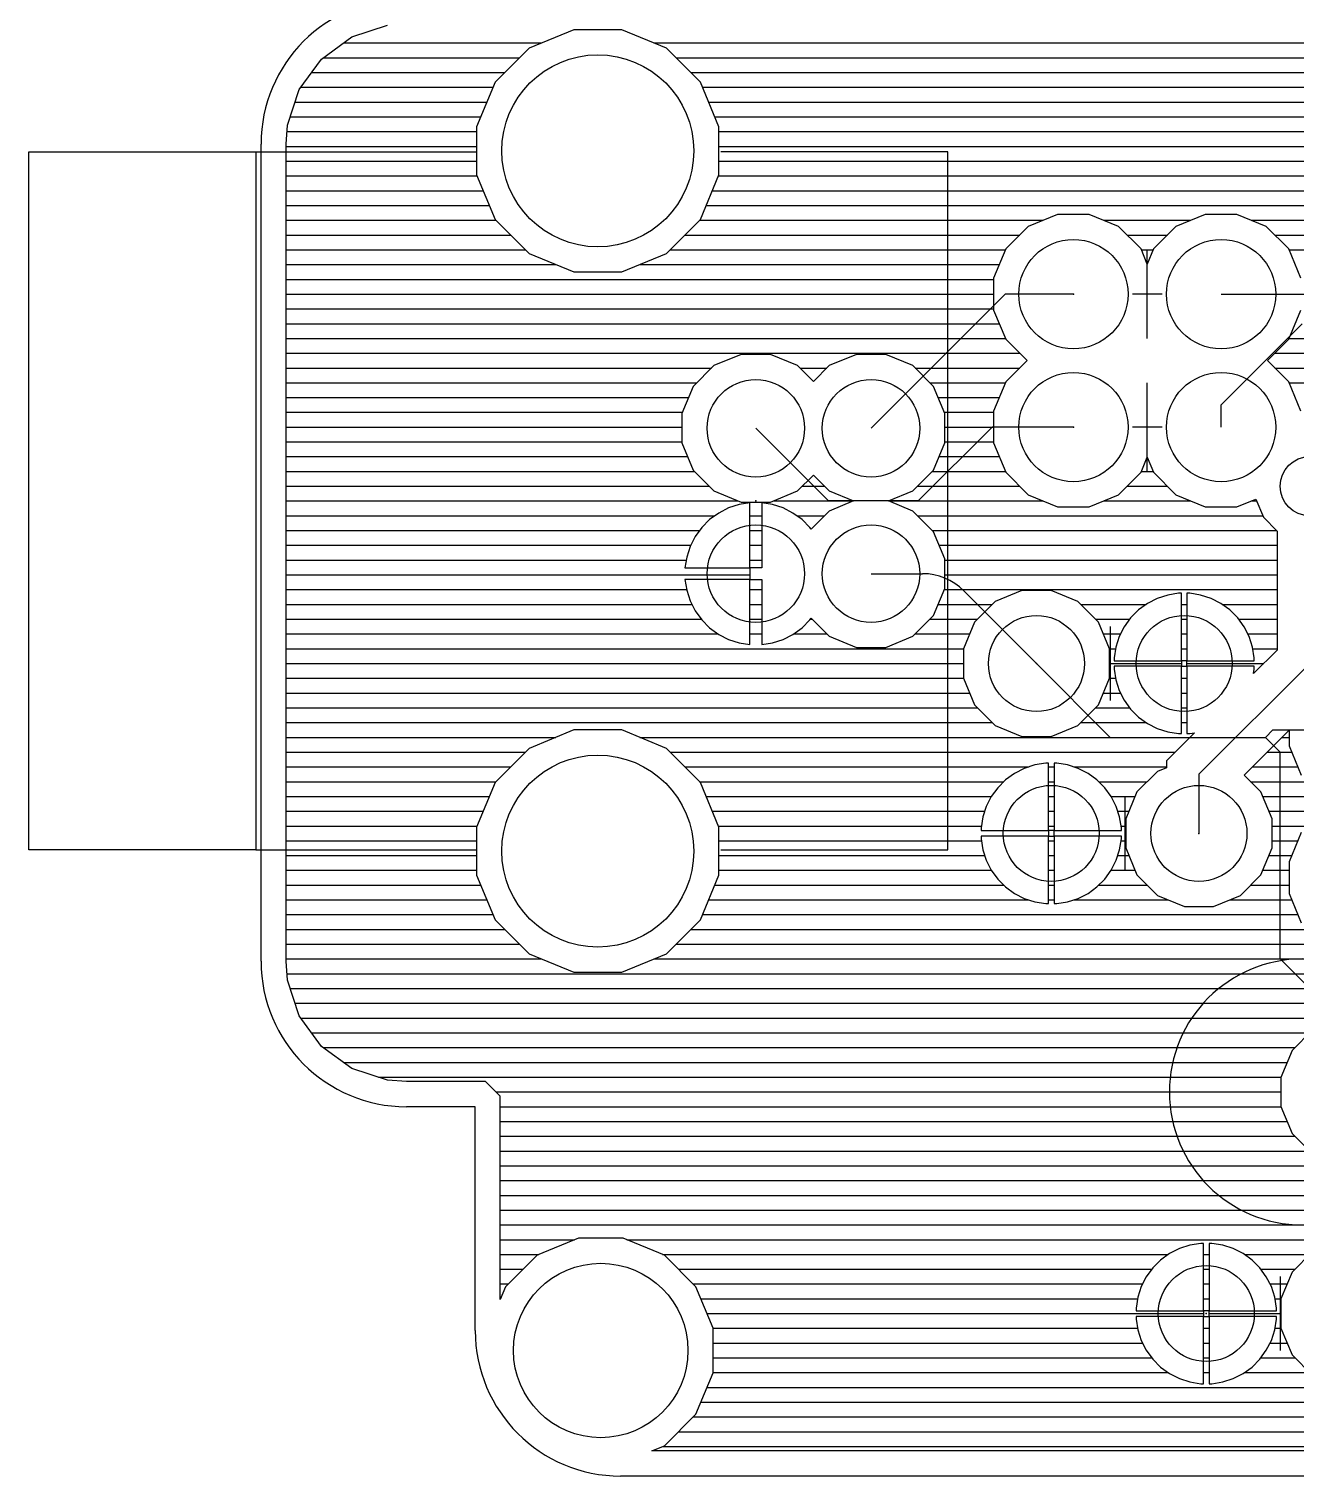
# Model space of a CAD drawing. Extents: x -0.2 to 61.7, y 0 to 38.1.
# Drawn here: x -0.18 to 21.59, y 0 to 24.88 of the extents above; entities that cross this region are included whole.
import ezdxf

# ---------------------------------------------------------------- set-up
doc = ezdxf.new("R2010")
doc.units = 0
for name, color, linetype in [('1', 22, 'CONTINUOUS'), ('16', 175, 'CONTINUOUS'), ('17', 82, 'CONTINUOUS'), ('18', 82, 'CONTINUOUS'), ('20', 7, 'CONTINUOUS'), ('21', 7, 'CONTINUOUS'), ('23', 7, 'CONTINUOUS'), ('51', 53, 'CONTINUOUS')]:
    doc.layers.add(name, color=color, linetype=linetype)

# ---------------------------------------------------------------- blocks, each defined once
blk = doc.blocks.new('ROUNDP')
blk.add_circle((0, 0), 0.5)
blk = doc.blocks.new('ROUNDV')
blk.add_circle((0, 0), 0.5)

msp = doc.modelspace()

# ---------------------------------------------------------------- linework, layer by layer
at = {"layer": '1'}
for p, q in [((16.6062, 20.32), (14.3002, 18.014)), ((17.78, 20.32), (16.6062, 20.32)), ((20.32, 20.32), (22.606, 20.32)), ((20.32, 18.415), (21.717, 19.812)), ((20.32, 18.034), (20.32, 18.415)), ((13.569, 16.764), (12.319, 18.014)), ((16.383, 18.034), (15.113, 16.764)), ((17.78, 18.034), (16.383, 18.034)), ((15.113, 16.764), (13.569, 16.764)), ((14.3002, 15.514), (15.1868, 15.514)), ((15.8939, 15.2211), (17.145, 13.97)), ((17.145, 13.97), (18.415, 12.7)), ((18.415, 12.7), (21.082, 12.7)), ((21.082, 12.7), (21.209, 12.827)), ((21.336, 12.446), (21.082, 12.7)), ((21.209, 12.827), (22.86, 12.827)), ((21.336, 8.89), (21.336, 12.446)), ((21.844, 8.382), (21.336, 8.89))]:
    msp.add_line(p, q, dxfattribs=at)
msp.add_arc((15.1868, 14.514), 1, 44.9999, 89.9999, dxfattribs=at)
at = {"layer": '16'}
for p, q in [((5.3711, 24.7428), (5.9865, 24.9427)), ((4.8476, 24.3624), (5.3711, 24.7428)), ((5.2268, 24.638), (8.635, 24.638)), ((9.1869, 24.8666), (8.4214, 24.5495)), ((10.0155, 24.8666), (9.1869, 24.8666)), ((10.781, 24.5495), (10.0155, 24.8666)), ((10.5674, 24.638), (33.6042, 24.638)), ((4.8772, 24.384), (8.2559, 24.384)), ((8.4214, 24.5495), (7.8355, 23.9636)), ((11.3669, 23.9636), (10.781, 24.5495)), ((10.9465, 24.384), (33.6042, 24.384)), ((4.4672, 23.8389), (4.8476, 24.3624)), ((4.6787, 24.13), (8.0019, 24.13)), ((7.8355, 23.9636), (7.5184, 23.1981)), ((11.2005, 24.13), (33.6042, 24.13)), ((11.684, 23.1981), (11.3669, 23.9636)), ((4.2673, 23.2235), (4.4672, 23.8389)), ((4.4941, 23.876), (7.7992, 23.876)), ((11.4032, 23.876), (33.6042, 23.876)), ((4.3967, 23.622), (7.694, 23.622)), ((11.5084, 23.622), (33.6042, 23.622)), ((4.2418, 22.9), (4.2673, 23.2235)), ((4.3142, 23.368), (7.5888, 23.368)), ((7.5184, 23.1981), (7.5184, 22.3695)), ((11.6136, 23.368), (33.6042, 23.368)), ((11.684, 22.3695), (11.684, 23.1981)), ((4.2418, 8.85), (4.2418, 22.9)), ((4.2586, 23.114), (7.5184, 23.114)), ((11.684, 23.114), (33.6042, 23.114)), ((4.2418, 22.86), (7.5184, 22.86)), ((11.684, 22.86), (33.6042, 22.86)), ((4.2418, 22.606), (7.5184, 22.606)), ((11.684, 22.606), (33.6042, 22.606)), ((4.2418, 22.352), (7.5257, 22.352)), ((7.5184, 22.3695), (7.8355, 21.604)), ((11.3669, 21.604), (11.684, 22.3695)), ((11.6767, 22.352), (33.6042, 22.352)), ((4.2418, 22.098), (7.6309, 22.098)), ((11.5715, 22.098), (33.6042, 22.098)), ((4.2418, 21.844), (7.7361, 21.844)), ((11.4663, 21.844), (28.826, 21.844)), ((17.5072, 21.6916), (17.0031, 21.4828)), ((18.0528, 21.6916), (17.5072, 21.6916)), ((18.5569, 21.4828), (18.0528, 21.6916)), ((20.0472, 21.6916), (19.5431, 21.4828)), ((20.5928, 21.6916), (20.0472, 21.6916)), ((21.0969, 21.4828), (20.5928, 21.6916)), ((4.2418, 21.59), (7.8495, 21.59)), ((7.8355, 21.604), (8.4214, 21.0181)), ((10.781, 21.0181), (11.3669, 21.604)), ((11.3529, 21.59), (17.2619, 21.59)), ((17.0031, 21.4828), (16.6172, 21.0969)), ((18.2981, 21.59), (19.8019, 21.59)), ((18.9428, 21.0969), (18.5569, 21.4828)), ((19.5431, 21.4828), (19.1572, 21.0969)), ((20.8381, 21.59), (28.4798, 21.59)), ((21.4828, 21.0969), (21.0969, 21.4828)), ((4.2418, 21.336), (8.1035, 21.336)), ((11.0989, 21.336), (16.8563, 21.336)), ((18.7037, 21.336), (19.3963, 21.336)), ((21.2437, 21.336), (28.3303, 21.336)), ((4.2418, 21.082), (8.3575, 21.082)), ((8.4214, 21.0181), (9.1869, 20.701)), ((10.0155, 20.701), (10.781, 21.0181)), ((10.8449, 21.082), (16.611, 21.082)), ((16.6172, 21.0969), (16.4084, 20.5928)), ((19.05, 20.8381), (18.9428, 21.0969)), ((18.949, 21.082), (19.151, 21.082)), ((19.1572, 21.0969), (19.05, 20.8381)), ((21.6916, 20.5928), (21.4828, 21.0969)), ((21.489, 21.082), (28.2626, 21.082)), ((4.2418, 20.828), (8.8803, 20.828)), ((9.1869, 20.701), (10.0155, 20.701)), ((10.3221, 20.828), (16.5058, 20.828)), ((4.2418, 20.574), (16.4084, 20.574)), ((16.4084, 20.5928), (16.4084, 20.0472)), ((4.2418, 20.32), (16.4084, 20.32)), ((4.2418, 20.066), (16.4084, 20.066)), ((16.4084, 20.0472), (16.6172, 19.5431)), ((21.4828, 19.5431), (21.6916, 20.0472)), ((4.2418, 19.812), (16.5058, 19.812)), ((4.2418, 19.558), (16.611, 19.558)), ((16.6172, 19.5431), (16.9833, 19.177)), ((21.1167, 19.177), (21.4828, 19.5431)), ((21.489, 19.558), (26.4868, 19.558)), ((4.2418, 19.304), (16.8563, 19.304)), ((12.0664, 19.284), (11.5996, 19.0907)), ((12.5716, 19.284), (12.0664, 19.284)), ((13.0384, 19.0907), (12.5716, 19.284)), ((14.0476, 19.284), (13.5808, 19.0907)), ((14.5528, 19.284), (14.0476, 19.284)), ((15.0196, 19.0907), (14.5528, 19.284)), ((16.9833, 19.177), (16.6172, 18.8109)), ((21.4828, 18.8109), (21.1167, 19.177)), ((21.2437, 19.304), (26.4143, 19.304)), ((4.2418, 19.05), (11.559, 19.05)), ((11.5996, 19.0907), (11.2423, 18.7334)), ((13.3096, 18.8194), (13.0384, 19.0907)), ((13.079, 19.05), (13.5402, 19.05)), ((13.5808, 19.0907), (13.3096, 18.8194)), ((15.3769, 18.7334), (15.0196, 19.0907)), ((15.0602, 19.05), (16.8563, 19.05)), ((21.2437, 19.05), (26.4143, 19.05)), ((4.2418, 18.796), (11.3049, 18.796)), ((11.2423, 18.7334), (11.049, 18.2666)), ((15.3142, 18.796), (16.611, 18.796)), ((15.5702, 18.2666), (15.3769, 18.7334)), ((16.6172, 18.8109), (16.4084, 18.3068)), ((21.6916, 18.3068), (21.4828, 18.8109)), ((21.489, 18.796), (26.4943, 18.796)), ((4.2418, 18.542), (11.1631, 18.542)), ((15.4561, 18.542), (16.5058, 18.542)), ((4.2418, 18.288), (11.0579, 18.288)), ((11.049, 18.2666), (11.049, 17.7614)), ((15.5613, 18.288), (16.4084, 18.288)), ((15.5702, 17.7614), (15.5702, 18.2666)), ((16.4084, 18.3068), (16.4084, 17.7612)), ((4.2418, 18.034), (11.049, 18.034)), ((15.5702, 18.034), (16.4084, 18.034)), ((4.2418, 17.78), (11.049, 17.78)), ((11.049, 17.7614), (11.2423, 17.2946)), ((15.3769, 17.2946), (15.5702, 17.7614)), ((15.5702, 17.78), (16.4084, 17.78)), ((16.4084, 17.7612), (16.6172, 17.257)), ((4.2418, 17.526), (11.1465, 17.526)), ((15.4727, 17.526), (16.5058, 17.526)), ((18.9428, 17.257), (19.05, 17.5159)), ((19.05, 17.5159), (19.1572, 17.257)), ((4.2418, 17.272), (11.2649, 17.272)), ((11.2423, 17.2946), (11.5996, 16.9373)), ((13.0384, 16.9373), (13.3096, 17.2086)), ((13.3096, 17.2086), (13.5808, 16.9373)), ((15.0196, 16.9373), (15.3769, 17.2946)), ((15.3543, 17.272), (16.611, 17.272)), ((16.6172, 17.257), (17.0031, 16.8712)), ((18.5569, 16.8712), (18.9428, 17.257)), ((18.949, 17.272), (19.151, 17.272)), ((19.1572, 17.257), (19.5431, 16.8712)), ((4.2418, 17.018), (11.5189, 17.018)), ((11.5996, 16.9373), (12.0664, 16.744)), ((12.5716, 16.744), (13.0384, 16.9373)), ((13.1191, 17.018), (13.5001, 17.018)), ((13.5808, 16.9373), (13.9993, 16.764)), ((14.6011, 16.764), (15.0196, 16.9373)), ((15.1003, 17.018), (16.8563, 17.018)), ((18.7037, 17.018), (19.3963, 17.018)), ((4.2418, 16.764), (12.0181, 16.764)), ((12.0335, 16.7032), (11.851, 16.6439)), ((12.2174, 16.7323), (12.0335, 16.7032)), ((12.0664, 16.744), (12.5716, 16.744)), ((12.2174, 15.6156), (12.2174, 16.7323)), ((12.6045, 16.7032), (12.4206, 16.7323)), ((12.4206, 16.7323), (12.4206, 15.6156)), ((12.787, 16.6439), (12.6045, 16.7032)), ((12.6199, 16.764), (13.9993, 16.764)), ((13.9993, 16.764), (13.5808, 16.5907)), ((15.0196, 16.5907), (14.6011, 16.764)), ((14.6011, 16.764), (17.2619, 16.764)), ((17.0031, 16.8712), (17.5072, 16.6624)), ((18.0528, 16.6624), (18.5569, 16.8712)), ((18.2981, 16.764), (19.8019, 16.764)), ((19.5431, 16.8712), (20.0472, 16.6624)), ((20.5928, 16.6624), (20.9182, 16.7972)), ((20.8381, 16.764), (20.932, 16.764)), ((20.9182, 16.7972), (21.0473, 16.4856)), ((4.2418, 16.51), (11.6157, 16.51)), ((11.5247, 16.444), (11.389, 16.3083)), ((11.68, 16.5568), (11.5247, 16.444)), ((11.851, 16.6439), (11.68, 16.5568)), ((12.2174, 16.51), (12.4206, 16.51)), ((12.958, 16.5568), (12.787, 16.6439)), ((13.1133, 16.444), (12.958, 16.5568)), ((13.0223, 16.51), (13.5002, 16.51)), ((13.249, 16.3083), (13.1133, 16.444)), ((13.5808, 16.5907), (13.2698, 16.2796)), ((15.3769, 16.2334), (15.0196, 16.5907)), ((15.1002, 16.51), (21.0372, 16.51)), ((17.5072, 16.6624), (18.0528, 16.6624)), ((20.0472, 16.6624), (20.5928, 16.6624)), ((21.0473, 16.4856), (21.2852, 16.2477)), ((4.2418, 16.256), (11.3511, 16.256)), ((11.389, 16.3083), (11.2762, 16.153)), ((12.2174, 16.256), (12.4206, 16.256)), ((13.2698, 16.2796), (13.249, 16.3083)), ((15.3542, 16.256), (21.2769, 16.256)), ((15.5702, 15.7666), (15.3769, 16.2334)), ((21.2852, 16.2477), (21.2852, 14.2015)), ((4.2418, 16.002), (11.1993, 16.002)), ((11.1891, 15.982), (11.1298, 15.7995)), ((11.2762, 16.153), (11.1891, 15.982)), ((12.2174, 16.002), (12.4206, 16.002)), ((15.4727, 16.002), (21.2852, 16.002)), ((4.2418, 15.748), (11.1217, 15.748)), ((11.1298, 15.7995), (11.1007, 15.6156)), ((12.2174, 15.748), (12.4206, 15.748)), ((15.5702, 15.2614), (15.5702, 15.7666)), ((15.5702, 15.748), (21.2852, 15.748)), ((4.2418, 15.494), (12.2174, 15.494)), ((11.1007, 15.6156), (12.2174, 15.6156)), ((12.4206, 15.6156), (12.2174, 15.6156)), ((12.2174, 15.6156), (12.2174, 15.4124)), ((15.5702, 15.494), (21.2852, 15.494)), ((4.2418, 15.24), (11.128, 15.24)), ((12.2174, 15.4124), (11.1007, 15.4124)), ((11.1007, 15.4124), (11.1298, 15.2285)), ((11.1298, 15.2285), (11.1891, 15.046)), ((12.2174, 14.2957), (12.2174, 15.4124)), ((12.2174, 15.4124), (12.4206, 15.4124)), ((12.2174, 15.24), (12.4206, 15.24)), ((12.4206, 15.4124), (12.4206, 14.2957)), ((15.3769, 14.7946), (15.5702, 15.2614)), ((15.5613, 15.24), (21.2852, 15.24)), ((16.8949, 15.2273), (16.4328, 15.0359)), ((17.3951, 15.2273), (16.8949, 15.2273)), ((17.8572, 15.0359), (17.3951, 15.2273)), ((19.59, 15.1765), (19.4025, 15.1468)), ((19.637, 15.1765), (19.59, 15.1765)), ((19.637, 14.018), (19.637, 15.1765)), ((19.78, 15.1765), (19.733, 15.1765)), ((19.733, 15.1765), (19.733, 14.018)), ((19.9675, 15.1468), (19.78, 15.1765)), ((4.2418, 14.986), (11.2197, 14.986)), ((11.1891, 15.046), (11.2762, 14.875)), ((12.2174, 14.986), (12.4206, 14.986)), ((15.4561, 14.986), (16.3829, 14.986)), ((16.4328, 15.0359), (16.0791, 14.6822)), ((18.2109, 14.6822), (17.8572, 15.0359)), ((17.9071, 14.986), (19.0308, 14.986)), ((19.0527, 15.0019), (18.899, 14.8903)), ((19.2219, 15.0881), (19.0527, 15.0019)), ((19.4025, 15.1468), (19.2219, 15.0881)), ((19.637, 14.986), (19.733, 14.986)), ((20.1481, 15.0881), (19.9675, 15.1468)), ((20.3173, 15.0019), (20.1481, 15.0881)), ((20.471, 14.8903), (20.3173, 15.0019)), ((20.3392, 14.986), (21.2852, 14.986)), ((4.2418, 14.732), (11.3801, 14.732)), ((11.2762, 14.875), (11.389, 14.7197)), ((11.389, 14.7197), (11.5247, 14.584)), ((12.2174, 14.732), (12.4206, 14.732)), ((13.1133, 14.584), (13.249, 14.7197)), ((13.249, 14.7197), (13.2698, 14.7484)), ((13.2579, 14.732), (13.2861, 14.732)), ((13.2698, 14.7484), (13.5808, 14.4373)), ((15.0196, 14.4373), (15.3769, 14.7946)), ((15.3143, 14.732), (16.1289, 14.732)), ((16.0791, 14.6822), (15.8877, 14.2201)), ((18.1611, 14.732), (18.7473, 14.732)), ((18.4023, 14.2201), (18.2109, 14.6822)), ((18.7647, 14.756), (18.6531, 14.6023)), ((18.899, 14.8903), (18.7647, 14.756)), ((19.637, 14.732), (19.733, 14.732)), ((20.6053, 14.756), (20.471, 14.8903)), ((20.7169, 14.6023), (20.6053, 14.756)), ((20.6227, 14.732), (21.2852, 14.732)), ((4.2418, 14.478), (11.6707, 14.478)), ((11.5247, 14.584), (11.68, 14.4712)), ((11.68, 14.4712), (11.851, 14.3841)), ((12.2174, 14.478), (12.4206, 14.478)), ((12.787, 14.3841), (12.958, 14.4712)), ((12.958, 14.4712), (13.1133, 14.584)), ((12.9673, 14.478), (13.5401, 14.478)), ((13.5808, 14.4373), (14.0476, 14.244)), ((14.5528, 14.244), (15.0196, 14.4373)), ((15.0602, 14.478), (15.9945, 14.478)), ((18.2955, 14.478), (18.5898, 14.478)), ((18.5669, 14.4331), (18.5082, 14.2525)), ((18.6531, 14.6023), (18.5669, 14.4331)), ((19.637, 14.478), (19.733, 14.478)), ((20.8031, 14.4331), (20.7169, 14.6023)), ((20.7802, 14.478), (21.2852, 14.478)), ((20.8618, 14.2525), (20.8031, 14.4331)), ((4.2418, 14.224), (15.8893, 14.224)), ((11.851, 14.3841), (12.0335, 14.3248)), ((12.0335, 14.3248), (12.2174, 14.2957)), ((12.4206, 14.2957), (12.6045, 14.3248)), ((12.6045, 14.3248), (12.787, 14.3841)), ((14.0476, 14.244), (14.5528, 14.244)), ((15.8877, 14.2201), (15.8877, 13.7199)), ((18.4007, 14.224), (18.5037, 14.224)), ((18.4023, 13.7199), (18.4023, 14.2201)), ((18.5082, 14.2525), (18.4785, 14.065)), ((19.637, 14.224), (19.733, 14.224)), ((20.8915, 14.065), (20.8618, 14.2525)), ((20.8663, 14.224), (21.2852, 14.224)), ((21.2852, 14.2015), (20.8788, 13.7951)), ((4.2418, 13.97), (15.8877, 13.97)), ((18.4023, 13.97), (19.637, 13.97)), ((18.4785, 14.065), (18.4785, 14.018)), ((18.4785, 14.018), (19.637, 14.018)), ((19.733, 14.018), (19.637, 14.018)), ((19.637, 14.018), (19.637, 13.922)), ((19.733, 13.922), (19.733, 14.018)), ((19.733, 14.018), (20.8915, 14.018)), ((19.733, 13.97), (21.0537, 13.97)), ((21.844, 13.97), (19.939, 12.065)), ((20.8915, 14.018), (20.8915, 14.065)), ((4.2418, 13.716), (15.8893, 13.716)), ((15.8877, 13.7199), (16.0791, 13.2578)), ((18.2109, 13.2578), (18.4023, 13.7199)), ((18.4007, 13.716), (18.5037, 13.716)), ((19.637, 13.922), (18.4785, 13.922)), ((18.4785, 13.922), (18.4785, 13.875)), ((18.4785, 13.875), (18.5082, 13.6875)), ((18.5082, 13.6875), (18.5669, 13.5069)), ((19.637, 12.7635), (19.637, 13.922)), ((19.637, 13.922), (19.733, 13.922)), ((19.637, 13.716), (19.733, 13.716)), ((20.8915, 13.922), (19.733, 13.922)), ((19.733, 13.922), (19.733, 12.7635)), ((20.8788, 13.7951), (20.8915, 13.875)), ((20.8915, 13.875), (20.8915, 13.922)), ((4.2418, 13.462), (15.9945, 13.462)), ((18.2955, 13.462), (18.5898, 13.462)), ((18.5669, 13.5069), (18.6531, 13.3377)), ((19.637, 13.462), (19.733, 13.462)), ((4.2418, 13.208), (16.1289, 13.208)), ((16.0791, 13.2578), (16.4328, 12.9041)), ((17.8572, 12.9041), (18.2109, 13.2578)), ((18.1611, 13.208), (18.7473, 13.208)), ((18.6531, 13.3377), (18.7647, 13.184)), ((19.637, 13.208), (19.733, 13.208)), ((4.2418, 12.954), (16.3829, 12.954)), ((17.9071, 12.954), (19.0308, 12.954)), ((18.7647, 13.184), (18.899, 13.0497)), ((18.899, 13.0497), (19.0527, 12.9381)), ((19.0527, 12.9381), (19.2219, 12.8519)), ((19.637, 12.954), (19.733, 12.954)), ((4.2418, 12.7), (8.8803, 12.7)), ((9.1869, 12.827), (8.4214, 12.5099)), ((10.0155, 12.827), (9.1869, 12.827)), ((10.781, 12.5099), (10.0155, 12.827)), ((10.3221, 12.7), (19.7837, 12.7)), ((16.4328, 12.9041), (16.8949, 12.7127)), ((16.8949, 12.7127), (17.3951, 12.7127)), ((17.3951, 12.7127), (17.8572, 12.9041)), ((19.2219, 12.8519), (19.4025, 12.7932)), ((19.4025, 12.7932), (19.59, 12.7635)), ((19.59, 12.7635), (19.637, 12.7635)), ((19.8599, 12.7762), (19.7075, 12.6238)), ((19.733, 12.7635), (19.78, 12.7635)), ((19.78, 12.7635), (19.8599, 12.7762)), ((20.7152, 12.0509), (21.4884, 12.8241)), ((21.3643, 12.7), (21.4884, 12.7)), ((21.4884, 12.8241), (21.4884, 12.5542)), ((4.2418, 12.446), (8.3575, 12.446)), ((8.4214, 12.5099), (7.8355, 11.924)), ((11.3669, 11.924), (10.781, 12.5099)), ((10.8449, 12.446), (19.5297, 12.446)), ((19.7075, 12.6238), (19.3802, 12.2965)), ((21.1103, 12.446), (21.5332, 12.446)), ((21.4884, 12.5542), (21.6972, 12.0501)), ((4.2418, 12.192), (8.1035, 12.192)), ((11.0989, 12.192), (17.0125, 12.192)), ((17.1165, 12.2258), (16.9359, 12.1671)), ((17.304, 12.2555), (17.1165, 12.2258)), ((17.351, 12.2555), (17.304, 12.2555)), ((17.351, 11.097), (17.351, 12.2555)), ((17.351, 12.192), (17.447, 12.192)), ((17.447, 12.2555), (17.447, 11.097)), ((17.494, 12.2555), (17.447, 12.2555)), ((17.6815, 12.2258), (17.494, 12.2555)), ((17.8621, 12.1671), (17.6815, 12.2258)), ((17.7855, 12.192), (19.3802, 12.192)), ((19.3802, 12.2965), (19.3802, 12.1784)), ((20.8563, 12.192), (21.6384, 12.192)), ((16.613, 11.9693), (16.4787, 11.835)), ((16.7667, 12.0809), (16.613, 11.9693)), ((16.9359, 12.1671), (16.7667, 12.0809)), ((18.0313, 12.0809), (17.8621, 12.1671)), ((18.185, 11.9693), (18.0313, 12.0809)), ((18.3193, 11.835), (18.185, 11.9693)), ((19.2268, 12.1149), (18.8731, 11.7612)), ((19.3802, 12.1784), (19.2268, 12.1149)), ((19.939, 12.065), (19.939, 11.049)), ((21.0049, 11.7612), (20.7152, 12.0509)), ((4.2418, 11.938), (7.8495, 11.938)), ((7.8355, 11.924), (7.5184, 11.1585)), ((11.3529, 11.938), (16.5817, 11.938)), ((11.684, 11.1585), (11.3669, 11.924)), ((16.4787, 11.835), (16.3671, 11.6813)), ((17.351, 11.938), (17.447, 11.938)), ((18.2162, 11.938), (19.0499, 11.938)), ((18.4309, 11.6813), (18.3193, 11.835)), ((18.8731, 11.7612), (18.6817, 11.2991)), ((20.8281, 11.938), (21.8093, 11.938)), ((21.1963, 11.2991), (21.0049, 11.7612)), ((4.2418, 11.684), (7.7361, 11.684)), ((11.4663, 11.684), (16.369, 11.684)), ((16.2809, 11.5121), (16.2222, 11.3315)), ((16.3671, 11.6813), (16.2809, 11.5121)), ((17.351, 11.684), (17.447, 11.684)), ((18.429, 11.684), (18.8411, 11.684)), ((18.5171, 11.5121), (18.4309, 11.6813)), ((18.5758, 11.3315), (18.5171, 11.5121)), ((21.0369, 11.684), (22.0633, 11.684)), ((4.2418, 11.43), (7.6309, 11.43)), ((11.5715, 11.43), (16.2542, 11.43)), ((16.2222, 11.3315), (16.1925, 11.144)), ((17.351, 11.43), (17.447, 11.43)), ((18.5438, 11.43), (18.7359, 11.43)), ((18.6055, 11.144), (18.5758, 11.3315)), ((18.6817, 11.2991), (18.6817, 10.7989)), ((21.1421, 11.43), (22.0633, 11.43)), ((21.1963, 10.7989), (21.1963, 11.2991)), ((4.2418, 11.176), (7.5257, 11.176)), ((7.5184, 11.1585), (7.5184, 10.3299)), ((11.6767, 11.176), (16.1976, 11.176)), ((11.684, 10.3299), (11.684, 11.1585)), ((16.1925, 11.144), (16.1925, 11.097)), ((16.1925, 11.097), (17.351, 11.097)), ((17.351, 11.001), (16.1925, 11.001)), ((16.1925, 11.001), (16.1925, 10.954)), ((16.1925, 10.954), (16.2222, 10.7665)), ((17.351, 11.176), (17.447, 11.176)), ((17.447, 11.097), (17.351, 11.097)), ((17.351, 11.097), (17.351, 11.001)), ((17.351, 9.8425), (17.351, 11.001)), ((17.351, 11.001), (17.447, 11.001)), ((17.447, 11.001), (17.447, 11.097)), ((17.447, 11.097), (18.6055, 11.097)), ((17.447, 11.001), (17.447, 9.8425)), ((18.6055, 11.001), (17.447, 11.001)), ((18.5758, 10.7665), (18.6055, 10.954)), ((18.6004, 11.176), (18.6817, 11.176)), ((18.6055, 11.097), (18.6055, 11.144)), ((18.6055, 10.954), (18.6055, 11.001)), ((21.1963, 11.176), (21.8093, 11.176)), ((21.6972, 11.0639), (21.4884, 10.5598)), ((4.2418, 10.922), (7.5184, 10.922)), ((11.684, 10.922), (16.1976, 10.922)), ((16.2222, 10.7665), (16.2809, 10.5859)), ((17.351, 10.922), (17.447, 10.922)), ((18.5171, 10.5859), (18.5758, 10.7665)), ((18.6004, 10.922), (18.6817, 10.922)), ((18.6817, 10.7989), (18.8731, 10.3368)), ((21.0049, 10.3368), (21.1963, 10.7989)), ((21.1963, 10.922), (21.6384, 10.922)), ((4.2418, 10.668), (7.5184, 10.668)), ((11.684, 10.668), (16.2542, 10.668)), ((16.2809, 10.5859), (16.3671, 10.4167)), ((17.351, 10.668), (17.447, 10.668)), ((18.4309, 10.4167), (18.5171, 10.5859)), ((18.5438, 10.668), (18.7359, 10.668)), ((21.1421, 10.668), (21.5332, 10.668)), ((21.4884, 10.5598), (21.4884, 10.0142)), ((4.2418, 10.414), (7.5184, 10.414)), ((7.5184, 10.3299), (7.8355, 9.5644)), ((11.3669, 9.5644), (11.684, 10.3299)), ((11.684, 10.414), (16.369, 10.414)), ((16.3671, 10.4167), (16.4787, 10.263)), ((16.4787, 10.263), (16.613, 10.1287)), ((17.351, 10.414), (17.447, 10.414)), ((18.185, 10.1287), (18.3193, 10.263)), ((18.3193, 10.263), (18.4309, 10.4167)), ((18.429, 10.414), (18.8411, 10.414)), ((18.8731, 10.3368), (19.2268, 9.9831)), ((20.6512, 9.9831), (21.0049, 10.3368)), ((21.0369, 10.414), (21.4884, 10.414)), ((4.2418, 10.16), (7.5888, 10.16)), ((11.6136, 10.16), (16.5817, 10.16)), ((16.613, 10.1287), (16.7667, 10.0171)), ((16.7667, 10.0171), (16.9359, 9.9309)), ((17.351, 10.16), (17.447, 10.16)), ((17.8621, 9.9309), (18.0313, 10.0171)), ((18.0313, 10.0171), (18.185, 10.1287)), ((18.2163, 10.16), (19.0499, 10.16)), ((19.2268, 9.9831), (19.6889, 9.7917)), ((20.1891, 9.7917), (20.6512, 9.9831)), ((20.8281, 10.16), (21.4884, 10.16)), ((21.4884, 10.0142), (21.6972, 9.51)), ((4.2418, 9.906), (7.694, 9.906)), ((11.5084, 9.906), (17.0125, 9.906)), ((16.9359, 9.9309), (17.1165, 9.8722)), ((17.1165, 9.8722), (17.304, 9.8425)), ((17.304, 9.8425), (17.351, 9.8425)), ((17.351, 9.906), (17.447, 9.906)), ((17.447, 9.8425), (17.494, 9.8425)), ((17.494, 9.8425), (17.6815, 9.8722)), ((17.6815, 9.8722), (17.8621, 9.9309)), ((17.7855, 9.906), (19.413, 9.906)), ((19.6889, 9.7917), (20.1891, 9.7917)), ((20.465, 9.906), (21.5332, 9.906)), ((4.2418, 9.652), (7.7992, 9.652)), ((7.8355, 9.5644), (8.4214, 8.9785)), ((10.781, 8.9785), (11.3669, 9.5644)), ((11.4032, 9.652), (21.6384, 9.652)), ((4.2418, 9.398), (8.0019, 9.398)), ((11.2005, 9.398), (21.8093, 9.398)), ((4.2418, 9.144), (8.2559, 9.144)), ((8.4214, 8.9785), (9.1869, 8.6614)), ((10.0155, 8.6614), (10.781, 8.9785)), ((10.9465, 9.144), (22.0633, 9.144)), ((4.2418, 8.89), (8.635, 8.89)), ((4.2673, 8.5265), (4.2418, 8.85)), ((10.5674, 8.89), (32.2142, 8.89)), ((4.2586, 8.636), (32.2072, 8.636)), ((4.4672, 7.9111), (4.2673, 8.5265)), ((9.1869, 8.6614), (10.0155, 8.6614)), ((4.3142, 8.382), (32.2072, 8.382)), ((4.3967, 8.128), (32.2072, 8.128)), ((4.8476, 7.3876), (4.4672, 7.9111)), ((4.4941, 7.874), (33.401, 7.874)), ((4.6787, 7.62), (21.8439, 7.62)), ((21.8938, 7.6699), (21.5401, 7.3162)), ((5.3711, 7.0072), (4.8476, 7.3876)), ((4.8772, 7.366), (21.5899, 7.366)), ((21.5401, 7.3162), (21.3487, 6.8541)), ((5.2268, 7.112), (21.4555, 7.112)), ((5.9865, 6.8073), (5.3711, 7.0072)), ((5.8303, 6.858), (21.3503, 6.858)), ((6.31, 6.7818), (5.9865, 6.8073)), ((7.6719, 6.7818), (6.31, 6.7818)), ((7.9248, 6.5289), (7.6719, 6.7818)), ((21.3487, 6.8541), (21.3487, 6.3539)), ((7.8497, 6.604), (21.3487, 6.604)), ((7.9248, 3.0372), (7.9248, 6.5289)), ((7.9248, 6.35), (21.3503, 6.35)), ((21.3487, 6.3539), (21.5401, 5.8918)), ((7.9248, 6.096), (21.4555, 6.096)), ((7.9248, 5.842), (21.5899, 5.842)), ((21.5401, 5.8918), (21.8938, 5.5381)), ((7.9248, 5.588), (21.8439, 5.588)), ((7.9248, 5.334), (52.2732, 5.334)), ((7.9248, 5.08), (52.2732, 5.08)), ((7.9248, 4.826), (52.2732, 4.826)), ((7.9248, 4.572), (52.2732, 4.572)), ((7.9248, 4.318), (52.2732, 4.318)), ((7.9248, 4.064), (9.2031, 4.064)), ((9.2677, 4.0908), (8.5577, 3.7967)), ((10.0363, 4.0908), (9.2677, 4.0908)), ((10.7463, 3.7967), (10.0363, 4.0908)), ((10.1009, 4.064), (50.0971, 4.064)), ((19.971, 4.0005), (19.7835, 3.9708)), ((20.018, 4.0005), (19.971, 4.0005)), ((20.018, 2.842), (20.018, 4.0005)), ((20.114, 4.0005), (20.114, 2.842)), ((20.161, 4.0005), (20.114, 4.0005)), ((20.3485, 3.9708), (20.161, 4.0005)), ((7.9248, 3.81), (8.5898, 3.81)), ((8.5577, 3.7967), (8.0143, 3.2533)), ((10.7142, 3.81), (19.4118, 3.81)), ((11.2897, 3.2533), (10.7463, 3.7967)), ((19.4337, 3.8259), (19.28, 3.7143)), ((19.6029, 3.9121), (19.4337, 3.8259)), ((19.7835, 3.9708), (19.6029, 3.9121)), ((20.018, 3.81), (20.114, 3.81)), ((20.5291, 3.9121), (20.3485, 3.9708)), ((20.6983, 3.8259), (20.5291, 3.9121)), ((20.852, 3.7143), (20.6983, 3.8259)), ((20.7202, 3.81), (21.8439, 3.81)), ((21.8938, 3.8599), (21.5401, 3.5062)), ((7.9248, 3.556), (8.317, 3.556)), ((10.987, 3.556), (19.1283, 3.556)), ((19.1457, 3.58), (19.0341, 3.4263)), ((19.28, 3.7143), (19.1457, 3.58)), ((20.018, 3.556), (20.114, 3.556)), ((20.9863, 3.58), (20.852, 3.7143)), ((21.0979, 3.4263), (20.9863, 3.58)), ((21.0037, 3.556), (21.5899, 3.556)), ((21.5401, 3.5062), (21.3487, 3.0441)), ((7.9248, 3.302), (8.063, 3.302)), ((8.0143, 3.2533), (7.9248, 3.0372)), ((11.241, 3.302), (18.9708, 3.302)), ((11.5838, 2.5433), (11.2897, 3.2533)), ((18.9479, 3.2571), (18.8892, 3.0765)), ((19.0341, 3.4263), (18.9479, 3.2571)), ((20.018, 3.302), (20.114, 3.302)), ((21.1841, 3.2571), (21.0979, 3.4263)), ((21.1612, 3.302), (21.4555, 3.302)), ((21.2428, 3.0765), (21.1841, 3.2571)), ((7.9248, 3.048), (7.9293, 3.048)), ((11.3747, 3.048), (18.8847, 3.048)), ((18.8892, 3.0765), (18.8595, 2.889)), ((20.018, 3.048), (20.114, 3.048)), ((21.2725, 2.889), (21.2428, 3.0765)), ((21.2473, 3.048), (21.3503, 3.048)), ((21.3487, 3.0441), (21.3487, 2.5439)), ((11.4799, 2.794), (20.018, 2.794)), ((18.8595, 2.889), (18.8595, 2.842)), ((18.8595, 2.842), (20.018, 2.842)), ((20.018, 2.746), (18.8595, 2.746)), ((18.8595, 2.746), (18.8595, 2.699)), ((20.114, 2.842), (20.018, 2.842)), ((20.018, 2.842), (20.018, 2.746)), ((20.018, 1.5875), (20.018, 2.746)), ((20.018, 2.746), (20.114, 2.746)), ((20.114, 2.746), (20.114, 2.842)), ((20.114, 2.842), (21.2725, 2.842)), ((20.114, 2.794), (21.3487, 2.794)), ((20.114, 2.746), (20.114, 1.5875)), ((21.2725, 2.746), (20.114, 2.746)), ((21.2725, 2.842), (21.2725, 2.889)), ((21.2725, 2.699), (21.2725, 2.746)), ((11.5838, 1.7747), (11.5838, 2.5433)), ((11.5838, 2.54), (18.8847, 2.54)), ((18.8595, 2.699), (18.8892, 2.5115)), ((18.8892, 2.5115), (18.9479, 2.3309)), ((20.018, 2.54), (20.114, 2.54)), ((21.1841, 2.3309), (21.2428, 2.5115)), ((21.2428, 2.5115), (21.2725, 2.699)), ((21.2473, 2.54), (21.3503, 2.54)), ((21.3487, 2.5439), (21.5401, 2.0818)), ((11.5838, 2.286), (18.9708, 2.286)), ((18.9479, 2.3309), (19.0341, 2.1617)), ((20.018, 2.286), (20.114, 2.286)), ((21.0979, 2.1617), (21.1841, 2.3309)), ((21.1612, 2.286), (21.4555, 2.286)), ((11.5838, 2.032), (19.1283, 2.032)), ((19.0341, 2.1617), (19.1457, 2.008)), ((19.1457, 2.008), (19.28, 1.8737)), ((20.018, 2.032), (20.114, 2.032)), ((20.852, 1.8737), (20.9863, 2.008)), ((20.9863, 2.008), (21.0979, 2.1617)), ((21.0037, 2.032), (21.5899, 2.032)), ((21.5401, 2.0818), (21.8938, 1.7281)), ((11.2897, 1.0647), (11.5838, 1.7747)), ((11.5838, 1.778), (19.4118, 1.778)), ((19.28, 1.8737), (19.4337, 1.7621)), ((19.4337, 1.7621), (19.6029, 1.6759)), ((20.018, 1.778), (20.114, 1.778)), ((20.5291, 1.6759), (20.6983, 1.7621)), ((20.6983, 1.7621), (20.852, 1.8737)), ((20.7202, 1.778), (21.8439, 1.778)), ((11.4799, 1.524), (48.7181, 1.524)), ((19.6029, 1.6759), (19.7835, 1.6172)), ((19.7835, 1.6172), (19.971, 1.5875)), ((19.971, 1.5875), (20.018, 1.5875)), ((20.114, 1.5875), (20.161, 1.5875)), ((20.161, 1.5875), (20.3485, 1.6172)), ((20.3485, 1.6172), (20.5291, 1.6759)), ((11.3747, 1.27), (48.8233, 1.27)), ((10.7463, 0.5213), (11.2897, 1.0647)), ((11.241, 1.016), (48.957, 1.016)), ((10.987, 0.762), (49.211, 0.762)), ((10.5302, 0.4318), (10.7463, 0.5213)), ((10.7142, 0.508), (49.4838, 0.508)), ((49.6678, 0.4318), (10.5302, 0.4318))]:
    msp.add_line(p, q, dxfattribs=at)
at = {"layer": '20'}
for p, q in [((3.81, 8.85), (3.81, 22.9)), ((7.493, 6.35), (6.31, 6.35)), ((7.493, 2.5), (7.493, 6.35)), ((50.205, 0), (9.993, 0))]:
    msp.add_line(p, q, dxfattribs=at)
msp.add_circle((9.652, 2.159), 1.5, dxfattribs=at)
for centre, start, end in [((6.31, 22.9), 90, 180), ((6.31, 8.85), 180, 270), ((9.993, 2.5), 180, 270)]:
    msp.add_arc(centre, 2.5, start, end, dxfattribs=at)
at = {"layer": '21'}
for p, q in [((3.719, 22.764), (7.519, 22.764)), ((15.619, 22.764), (11.719, 22.764)), ((15.619, 10.764), (15.619, 22.764)), ((19.05, 20.32), (19.05, 21.082)), ((19.05, 20.32), (18.796, 20.32)), ((19.05, 19.558), (19.05, 20.32)), ((19.304, 20.32), (19.05, 20.32)), ((19.05, 18.034), (19.05, 18.796)), ((19.05, 18.034), (18.796, 18.034)), ((19.05, 17.272), (19.05, 18.034)), ((19.304, 18.034), (19.05, 18.034)), ((18.415, 14.605), (18.415, 13.335)), ((18.669, 10.414), (18.669, 11.684)), ((3.719, 10.764), (7.519, 10.764)), ((11.719, 10.764), (15.619, 10.764)), ((21.336, 3.429), (21.336, 2.159))]:
    msp.add_line(p, q, dxfattribs=at)
msp.add_arc((21.717, 6.604), 2.286, 90, 270, dxfattribs=at)
at = {"layer": '23'}
for p in [(17.78, 20.32), (17.78, 18.034), (12.319, 16.764), (17.145, 13.97), (19.939, 11.049), (20.066, 2.794)]:
    msp.add_point(p, dxfattribs=at)
at = {"layer": '51'}
for p, q in [((-0.181, 22.764), (3.719, 22.764)), ((-0.181, 10.764), (-0.181, 22.764)), ((3.719, 22.764), (3.719, 10.764)), ((3.719, 10.764), (-0.181, 10.764))]:
    msp.add_line(p, q, dxfattribs=at)

# ---------------------------------------------------------------- block references
at = {"layer": '17'}
for p, xscale, yscale in [((9.6012, 22.7838), 3.302, 3.302), ((9.6012, 22.7838), 3.302, 3.302), ((17.78, 20.32), 1.8796, 1.8796), ((17.78, 20.32), 1.8796, 1.8796), ((20.32, 20.32), 1.8796, 1.8796), ((20.32, 20.32), 1.8796, 1.8796), ((17.78, 18.034), 1.8796, 1.8796), ((17.78, 18.034), 1.8796, 1.8796), ((20.32, 18.034), 1.8796, 1.8796), ((20.32, 18.034), 1.8796, 1.8796), ((17.145, 13.97), 1.651, 1.651), ((17.145, 13.97), 1.651, 1.651), ((19.685, 13.97), 1.651, 1.651), ((19.685, 13.97), 1.651, 1.651), ((9.6012, 10.7442), 3.302, 3.302), ((9.6012, 10.7442), 3.302, 3.302), ((20.066, 2.794), 1.651, 1.651), ((20.066, 2.794), 1.651, 1.651)]:
    msp.add_blockref('ROUNDP', p, dxfattribs=dict(at, xscale=xscale, yscale=yscale))
for p, xscale, yscale, rotation in [((12.319, 18.014), 1.6764, 1.6764, 270), ((12.319, 18.014), 1.6764, 1.6764, 270), ((14.3002, 18.014), 1.6764, 1.6764, 90), ((14.3002, 18.014), 1.6764, 1.6764, 90), ((12.319, 15.514), 1.6764, 1.6764, 270), ((12.319, 15.514), 1.6764, 1.6764, 270), ((14.3002, 15.514), 1.6764, 1.6764, 90), ((14.3002, 15.514), 1.6764, 1.6764, 90), ((17.399, 11.049), 1.651, 1.651, 180), ((17.399, 11.049), 1.651, 1.651, 180), ((19.939, 11.049), 1.651, 1.651, 180), ((19.939, 11.049), 1.651, 1.651, 180)]:
    msp.add_blockref('ROUNDP', p, dxfattribs=dict(at, xscale=xscale, yscale=yscale, rotation=rotation))
at = {"layer": '18', "xscale": 1.016, "yscale": 1.016}
msp.add_blockref('ROUNDV', (21.844, 17.018), dxfattribs=at)
msp.add_blockref('ROUNDV', (21.844, 17.018), dxfattribs=at)

doc.saveas('drawing.dxf')
